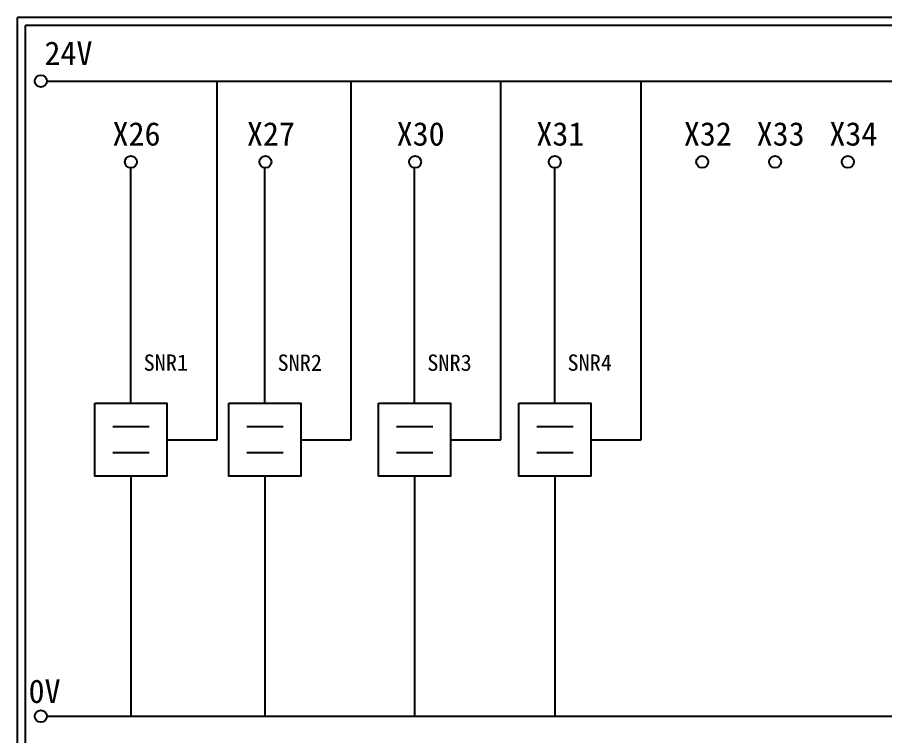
# Model space of a CAD drawing. Extents: x 325 to 612, y 3 to 207.
# Drawn here: x 325.3 to 458.1, y 97 to 207 of the extents above; entities that cross this region are included whole.
import ezdxf

# ---------------------------------------------------------------- set-up
doc = ezdxf.new("R2010")
doc.units = 0
doc.layers.get('0').update_dxf_attribs({"linetype": 'CONTINUOUS'})
doc.layers.add('圖框層', color=7, linetype='CONTINUOUS')
doc.layers.add('標尺寸層', color=3, linetype='CONTINUOUS')
doc.styles.add('STSL', font='KAIU.TTF')

msp = doc.modelspace()

# ---------------------------------------------------------------- linework, layer by layer
for p, q in [((355.93, 142.31), (355.93, 197.22)), ((376.43, 142.31), (376.43, 197.22)), ((399.35, 142.31), (399.35, 197.22)), ((420.81, 142.31), (420.81, 197.22)), ((342.7, 147.89), (342.7, 183.91)), ((363.2, 147.89), (363.2, 183.91)), ((386.12, 147.89), (386.12, 183.91)), ((407.58, 147.89), (407.58, 183.91)), ((348.22, 142.31), (355.93, 142.31)), ((368.71, 142.31), (376.43, 142.31)), ((391.63, 142.31), (399.35, 142.31)), ((413.1, 142.31), (420.81, 142.31)), ((342.7, 136.73), (342.7, 99.96)), ((363.2, 136.73), (363.2, 99.95)), ((386.12, 136.73), (386.12, 99.95)), ((407.58, 136.73), (407.58, 99.96))]:
    msp.add_line(p, q)
for points in [[(337.19, 147.89), (348.22, 147.89), (348.22, 136.73), (337.19, 136.73)], [(357.69, 147.89), (368.71, 147.89), (368.71, 136.73), (357.69, 136.73)], [(380.61, 147.89), (391.63, 147.89), (391.63, 136.73), (380.61, 136.73)], [(402.07, 147.89), (413.1, 147.89), (413.1, 136.73), (402.07, 136.73)]]:
    msp.add_lwpolyline(points, close=True)
at = {"layer": '圖框層', "color": 7}
for p, q in [((612.32, 206.97), (325.32, 206.97)), ((325.32, 3), (325.32, 206.97)), ((611.07, 205.72), (326.57, 205.72)), ((326.57, 4.25), (326.57, 205.72))]:
    msp.add_line(p, q, dxfattribs=at)
at = {"layer": '標尺寸層', "color": 7}
for p, q in [((329.84, 197.22), (607.44, 197.22)), ((339.94, 144.34), (345.51, 144.34)), ((360.44, 144.34), (366.01, 144.34)), ((383.36, 144.34), (388.93, 144.34)), ((404.82, 144.34), (410.39, 144.34)), ((339.94, 140.37), (345.51, 140.37)), ((360.44, 140.37), (366.01, 140.37)), ((383.36, 140.37), (388.93, 140.37)), ((404.82, 140.37), (410.39, 140.37)), ((330.05, 99.96), (607.92, 99.96))]:
    msp.add_line(p, q, dxfattribs=at)
for centre in [(328.92, 197.22), (342.7, 184.83), (363.28, 184.83), (386.2, 184.83), (407.58, 184.83), (430.16, 184.83), (441.3, 184.83), (452.44, 184.83), (328.92, 99.96)]:
    msp.add_circle(centre, 0.92, dxfattribs=at)

# ---------------------------------------------------------------- texts
at = {"layer": '圖框層', "color": 4, "style": 'STSL'}
for s, height, p in [('24V', 3.6, (329.47, 199.68)), ('X26', 3.6, (339.89, 187.33)), ('X27', 3.6, (360.46, 187.33)), ('X30', 3.6, (383.38, 187.33)), ('X31', 3.6, (404.76, 187.33)), ('X32', 3.6, (427.34, 187.33)), ('X33', 3.6, (438.48, 187.33)), ('X34', 3.6, (449.62, 187.33)), ('SNR1', 2.5, (344.65, 152.86)), ('SNR2', 2.5, (365.15, 152.85)), ('SNR3', 2.5, (388.07, 152.85)), ('SNR4', 2.5, (409.53, 152.86)), ('0V', 3.6, (327.04, 102))]:
    msp.add_text(s, height=height, dxfattribs=at).set_placement(p)

doc.saveas('drawing.dxf')
